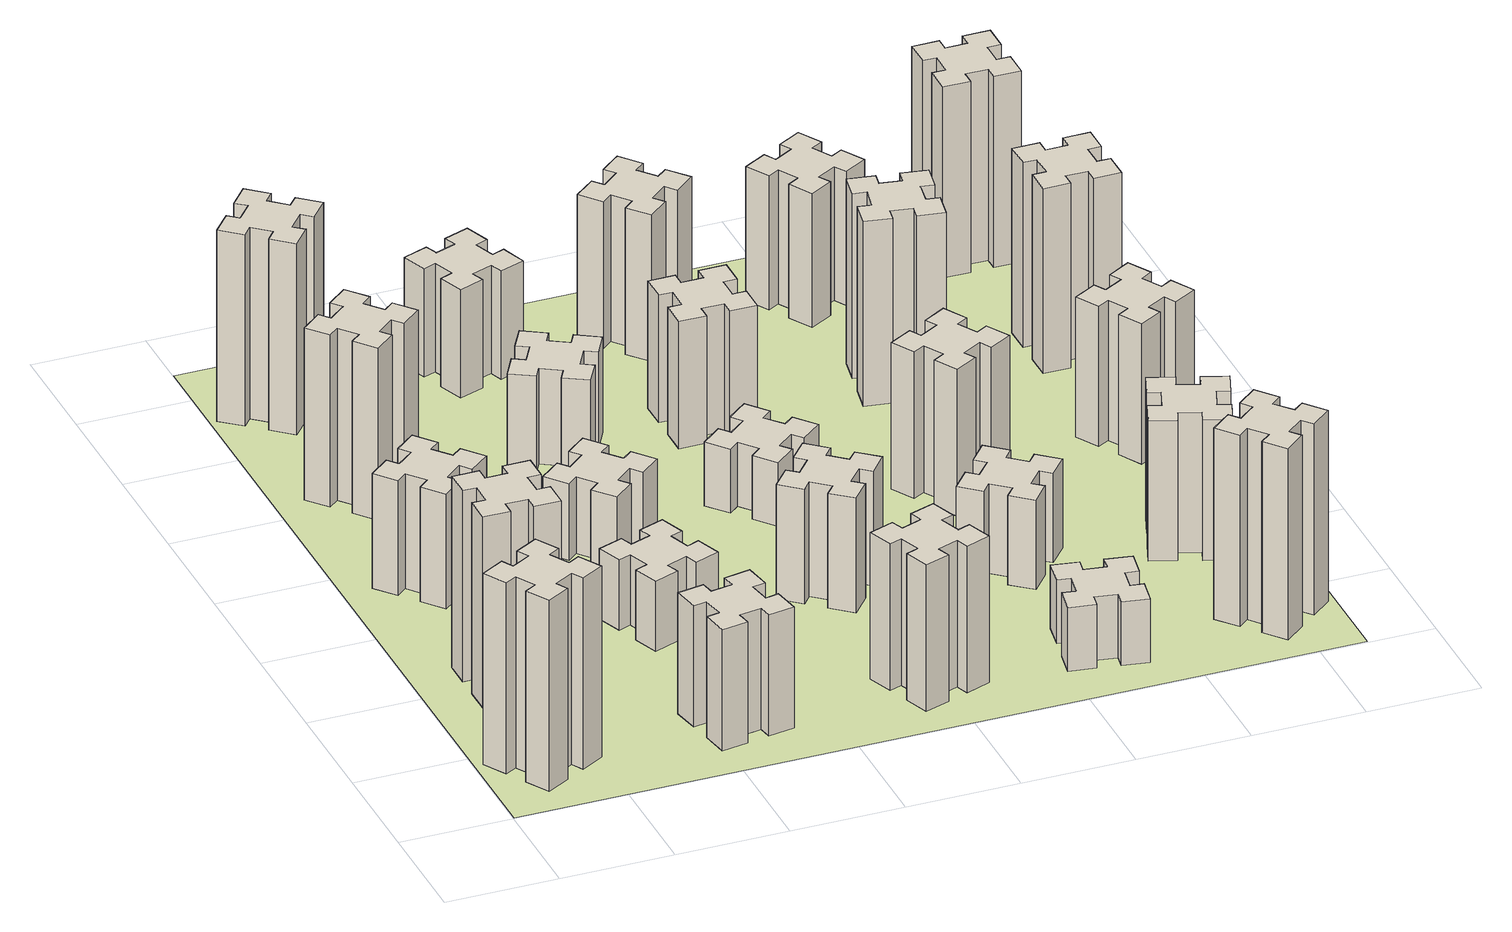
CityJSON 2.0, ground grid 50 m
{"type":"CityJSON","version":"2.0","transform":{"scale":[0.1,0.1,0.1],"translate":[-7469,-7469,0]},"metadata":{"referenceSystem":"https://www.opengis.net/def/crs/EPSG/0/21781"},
"CityObjects":{
"building1":{"type":"Building","attributes":{"class":"1000","function":"1000","usage":"1000","yearOfConstruction":2016,"roofType":"1000","measuredHeight":90,"storeysAboveGround":30,"storeysBelowGround":0},"geometry":[{"type":"Solid","lod":"1","boundaries":[[[[0,1,2,3,4,5,6,7,8,9,10,11,12,13,14,15,16,17,18,19]],[[17,16,20,21]],[[16,15,22,20]],[[15,14,23,22]],[[14,13,24,23]],[[13,12,25,24]],[[12,11,26,25]],[[11,10,27,26]],[[10,9,28,27]],[[9,8,29,28]],[[8,7,30,29]],[[7,6,31,30]],[[6,5,32,31]],[[5,4,33,32]],[[4,3,34,33]],[[3,2,35,34]],[[2,1,36,35]],[[1,0,37,36]],[[0,19,38,37]],[[19,18,39,38]],[[18,17,21,39]],[[24,25,26,27,28,29,30,31,32,33,34,35,36,37,38,39,21,20,22,23]]]]}]},
"building2":{"type":"Building","attributes":{"class":"1000","function":"1000","usage":"1000","yearOfConstruction":2016,"roofType":"1000","measuredHeight":90,"storeysAboveGround":30,"storeysBelowGround":0},"geometry":[{"type":"Solid","lod":"1","boundaries":[[[[40,41,42,43,44,45,46,47,48,49,50,51,52,53,54,55,56,57,58,59]],[[57,56,60,61]],[[56,55,62,60]],[[55,54,63,62]],[[54,53,64,63]],[[53,52,65,64]],[[52,51,66,65]],[[51,50,67,66]],[[50,49,68,67]],[[49,48,69,68]],[[48,47,70,69]],[[47,46,71,70]],[[46,45,72,71]],[[45,44,73,72]],[[44,43,74,73]],[[43,42,75,74]],[[42,41,76,75]],[[41,40,77,76]],[[40,59,78,77]],[[59,58,79,78]],[[58,57,61,79]],[[64,65,66,67,68,69,70,71,72,73,74,75,76,77,78,79,61,60,62,63]]]]}]},
"building3":{"type":"Building","attributes":{"class":"1000","function":"1000","usage":"1000","yearOfConstruction":2016,"roofType":"1000","measuredHeight":54,"storeysAboveGround":30,"storeysBelowGround":0},"geometry":[{"type":"Solid","lod":"1","boundaries":[[[[80,81,82,83,84,85,86,87,88,89,90,91,92,93,94,95,96,97,98,99]],[[97,96,100,101]],[[96,95,102,100]],[[95,94,103,102]],[[94,93,104,103]],[[93,92,105,104]],[[92,91,106,105]],[[91,90,107,106]],[[90,89,108,107]],[[89,88,109,108]],[[88,87,110,109]],[[87,86,111,110]],[[86,85,112,111]],[[85,84,113,112]],[[84,83,114,113]],[[83,82,115,114]],[[82,81,116,115]],[[81,80,117,116]],[[80,99,118,117]],[[99,98,119,118]],[[98,97,101,119]],[[104,105,106,107,108,109,110,111,112,113,114,115,116,117,118,119,101,100,102,103]]]]}]},
"building4":{"type":"Building","attributes":{"class":"1000","function":"1000","usage":"1000","yearOfConstruction":2016,"roofType":"1000","measuredHeight":81,"storeysAboveGround":30,"storeysBelowGround":0},"geometry":[{"type":"Solid","lod":"1","boundaries":[[[[120,121,122,123,124,125,126,127,128,129,130,131,132,133,134,135,136,137,138,139]],[[137,136,140,141]],[[136,135,142,140]],[[135,134,143,142]],[[134,133,144,143]],[[133,132,145,144]],[[132,131,146,145]],[[131,130,147,146]],[[130,129,148,147]],[[129,128,149,148]],[[128,127,150,149]],[[127,126,151,150]],[[126,125,152,151]],[[125,124,153,152]],[[124,123,154,153]],[[123,122,155,154]],[[122,121,156,155]],[[121,120,157,156]],[[120,139,158,157]],[[139,138,159,158]],[[138,137,141,159]],[[144,145,146,147,148,149,150,151,152,153,154,155,156,157,158,159,141,140,142,143]]]]}]},
"building5":{"type":"Building","attributes":{"class":"1000","function":"1000","usage":"1000","yearOfConstruction":2016,"roofType":"1000","measuredHeight":57,"storeysAboveGround":30,"storeysBelowGround":0},"geometry":[{"type":"Solid","lod":"1","boundaries":[[[[160,161,162,163,164,165,166,167,168,169,170,171,172,173,174,175,176,177,178,179]],[[177,176,180,181]],[[176,175,182,180]],[[175,174,183,182]],[[174,173,184,183]],[[173,172,185,184]],[[172,171,186,185]],[[171,170,187,186]],[[170,169,188,187]],[[169,168,189,188]],[[168,167,190,189]],[[167,166,191,190]],[[166,165,192,191]],[[165,164,193,192]],[[164,163,194,193]],[[163,162,195,194]],[[162,161,196,195]],[[161,160,197,196]],[[160,179,198,197]],[[179,178,199,198]],[[178,177,181,199]],[[184,185,186,187,188,189,190,191,192,193,194,195,196,197,198,199,181,180,182,183]]]]}]},
"building6":{"type":"Building","attributes":{"class":"1000","function":"1000","usage":"1000","yearOfConstruction":2016,"roofType":"1000","measuredHeight":90,"storeysAboveGround":30,"storeysBelowGround":0},"geometry":[{"type":"Solid","lod":"1","boundaries":[[[[200,201,202,203,204,205,206,207,208,209,210,211,212,213,214,215,216,217,218,219]],[[217,216,220,221]],[[216,215,222,220]],[[215,214,223,222]],[[214,213,224,223]],[[213,212,225,224]],[[212,211,226,225]],[[211,210,227,226]],[[210,209,228,227]],[[209,208,229,228]],[[208,207,230,229]],[[207,206,231,230]],[[206,205,232,231]],[[205,204,233,232]],[[204,203,234,233]],[[203,202,235,234]],[[202,201,236,235]],[[201,200,237,236]],[[200,219,238,237]],[[219,218,239,238]],[[218,217,221,239]],[[224,225,226,227,228,229,230,231,232,233,234,235,236,237,238,239,221,220,222,223]]]]}]},
"building7":{"type":"Building","attributes":{"class":"1000","function":"1000","usage":"1000","yearOfConstruction":2016,"roofType":"1000","measuredHeight":33,"storeysAboveGround":30,"storeysBelowGround":0},"geometry":[{"type":"Solid","lod":"1","boundaries":[[[[240,241,242,243,244,245,246,247,248,249,250,251,252,253,254,255,256,257,258,259]],[[257,256,260,261]],[[256,255,262,260]],[[255,254,263,262]],[[254,253,264,263]],[[253,252,265,264]],[[252,251,266,265]],[[251,250,267,266]],[[250,249,268,267]],[[249,248,269,268]],[[248,247,270,269]],[[247,246,271,270]],[[246,245,272,271]],[[245,244,273,272]],[[244,243,274,273]],[[243,242,275,274]],[[242,241,276,275]],[[241,240,277,276]],[[240,259,278,277]],[[259,258,279,278]],[[258,257,261,279]],[[264,265,266,267,268,269,270,271,272,273,274,275,276,277,278,279,261,260,262,263]]]]}]},
"building8":{"type":"Building","attributes":{"class":"1000","function":"1000","usage":"1000","yearOfConstruction":2016,"roofType":"1000","measuredHeight":36,"storeysAboveGround":30,"storeysBelowGround":0},"geometry":[{"type":"Solid","lod":"1","boundaries":[[[[280,281,282,283,284,285,286,287,288,289,290,291,292,293,294,295,296,297,298,299]],[[297,296,300,301]],[[296,295,302,300]],[[295,294,303,302]],[[294,293,304,303]],[[293,292,305,304]],[[292,291,306,305]],[[291,290,307,306]],[[290,289,308,307]],[[289,288,309,308]],[[288,287,310,309]],[[287,286,311,310]],[[286,285,312,311]],[[285,284,313,312]],[[284,283,314,313]],[[283,282,315,314]],[[282,281,316,315]],[[281,280,317,316]],[[280,299,318,317]],[[299,298,319,318]],[[298,297,301,319]],[[304,305,306,307,308,309,310,311,312,313,314,315,316,317,318,319,301,300,302,303]]]]}]},
"building9":{"type":"Building","attributes":{"class":"1000","function":"1000","usage":"1000","yearOfConstruction":2016,"roofType":"1000","measuredHeight":45,"storeysAboveGround":30,"storeysBelowGround":0},"geometry":[{"type":"Solid","lod":"1","boundaries":[[[[320,321,322,323,324,325,326,327,328,329,330,331,332,333,334,335,336,337,338,339]],[[337,336,340,341]],[[336,335,342,340]],[[335,334,343,342]],[[334,333,344,343]],[[333,332,345,344]],[[332,331,346,345]],[[331,330,347,346]],[[330,329,348,347]],[[329,328,349,348]],[[328,327,350,349]],[[327,326,351,350]],[[326,325,352,351]],[[325,324,353,352]],[[324,323,354,353]],[[323,322,355,354]],[[322,321,356,355]],[[321,320,357,356]],[[320,339,358,357]],[[339,338,359,358]],[[338,337,341,359]],[[344,345,346,347,348,349,350,351,352,353,354,355,356,357,358,359,341,340,342,343]]]]}]},
"building10":{"type":"Building","attributes":{"class":"1000","function":"1000","usage":"1000","yearOfConstruction":2016,"roofType":"1000","measuredHeight":69,"storeysAboveGround":30,"storeysBelowGround":0},"geometry":[{"type":"Solid","lod":"1","boundaries":[[[[360,361,362,363,364,365,366,367,368,369,370,371,372,373,374,375,376,377,378,379]],[[377,376,380,381]],[[376,375,382,380]],[[375,374,383,382]],[[374,373,384,383]],[[373,372,385,384]],[[372,371,386,385]],[[371,370,387,386]],[[370,369,388,387]],[[369,368,389,388]],[[368,367,390,389]],[[367,366,391,390]],[[366,365,392,391]],[[365,364,393,392]],[[364,363,394,393]],[[363,362,395,394]],[[362,361,396,395]],[[361,360,397,396]],[[360,379,398,397]],[[379,378,399,398]],[[378,377,381,399]],[[384,385,386,387,388,389,390,391,392,393,394,395,396,397,398,399,381,380,382,383]]]]}]},
"building11":{"type":"Building","attributes":{"class":"1000","function":"1000","usage":"1000","yearOfConstruction":2016,"roofType":"1000","measuredHeight":51,"storeysAboveGround":30,"storeysBelowGround":0},"geometry":[{"type":"Solid","lod":"1","boundaries":[[[[400,401,402,403,404,405,406,407,408,409,410,411,412,413,414,415,416,417,418,419]],[[417,416,420,421]],[[416,415,422,420]],[[415,414,423,422]],[[414,413,424,423]],[[413,412,425,424]],[[412,411,426,425]],[[411,410,427,426]],[[410,409,428,427]],[[409,408,429,428]],[[408,407,430,429]],[[407,406,431,430]],[[406,405,432,431]],[[405,404,433,432]],[[404,403,434,433]],[[403,402,435,434]],[[402,401,436,435]],[[401,400,437,436]],[[400,419,438,437]],[[419,418,439,438]],[[418,417,421,439]],[[424,425,426,427,428,429,430,431,432,433,434,435,436,437,438,439,421,420,422,423]]]]}]},
"building12":{"type":"Building","attributes":{"class":"1000","function":"1000","usage":"1000","yearOfConstruction":2016,"roofType":"1000","measuredHeight":54,"storeysAboveGround":30,"storeysBelowGround":0},"geometry":[{"type":"Solid","lod":"1","boundaries":[[[[440,441,442,443,444,445,446,447,448,449,450,451,452,453,454,455,456,457,458,459]],[[457,456,460,461]],[[456,455,462,460]],[[455,454,463,462]],[[454,453,464,463]],[[453,452,465,464]],[[452,451,466,465]],[[451,450,467,466]],[[450,449,468,467]],[[449,448,469,468]],[[448,447,470,469]],[[447,446,471,470]],[[446,445,472,471]],[[445,444,473,472]],[[444,443,474,473]],[[443,442,475,474]],[[442,441,476,475]],[[441,440,477,476]],[[440,459,478,477]],[[459,458,479,478]],[[458,457,461,479]],[[464,465,466,467,468,469,470,471,472,473,474,475,476,477,478,479,461,460,462,463]]]]}]},
"building13":{"type":"Building","attributes":{"class":"1000","function":"1000","usage":"1000","yearOfConstruction":2016,"roofType":"1000","measuredHeight":30,"storeysAboveGround":30,"storeysBelowGround":0},"geometry":[{"type":"Solid","lod":"1","boundaries":[[[[480,481,482,483,484,485,486,487,488,489,490,491,492,493,494,495,496,497,498,499]],[[497,496,500,501]],[[496,495,502,500]],[[495,494,503,502]],[[494,493,504,503]],[[493,492,505,504]],[[492,491,506,505]],[[491,490,507,506]],[[490,489,508,507]],[[489,488,509,508]],[[488,487,510,509]],[[487,486,511,510]],[[486,485,512,511]],[[485,484,513,512]],[[484,483,514,513]],[[483,482,515,514]],[[482,481,516,515]],[[481,480,517,516]],[[480,499,518,517]],[[499,498,519,518]],[[498,497,501,519]],[[504,505,506,507,508,509,510,511,512,513,514,515,516,517,518,519,501,500,502,503]]]]}]},
"building14":{"type":"Building","attributes":{"class":"1000","function":"1000","usage":"1000","yearOfConstruction":2016,"roofType":"1000","measuredHeight":60,"storeysAboveGround":30,"storeysBelowGround":0},"geometry":[{"type":"Solid","lod":"1","boundaries":[[[[520,521,522,523,524,525,526,527,528,529,530,531,532,533,534,535,536,537,538,539]],[[537,536,540,541]],[[536,535,542,540]],[[535,534,543,542]],[[534,533,544,543]],[[533,532,545,544]],[[532,531,546,545]],[[531,530,547,546]],[[530,529,548,547]],[[529,528,549,548]],[[528,527,550,549]],[[527,526,551,550]],[[526,525,552,551]],[[525,524,553,552]],[[524,523,554,553]],[[523,522,555,554]],[[522,521,556,555]],[[521,520,557,556]],[[520,539,558,557]],[[539,538,559,558]],[[538,537,541,559]],[[544,545,546,547,548,549,550,551,552,553,554,555,556,557,558,559,541,540,542,543]]]]}]},
"building15":{"type":"Building","attributes":{"class":"1000","function":"1000","usage":"1000","yearOfConstruction":2016,"roofType":"1000","measuredHeight":30,"storeysAboveGround":30,"storeysBelowGround":0},"geometry":[{"type":"Solid","lod":"1","boundaries":[[[[560,561,562,563,564,565,566,567,568,569,570,571,572,573,574,575,576,577,578,579]],[[577,576,580,581]],[[576,575,582,580]],[[575,574,583,582]],[[574,573,584,583]],[[573,572,585,584]],[[572,571,586,585]],[[571,570,587,586]],[[570,569,588,587]],[[569,568,589,588]],[[568,567,590,589]],[[567,566,591,590]],[[566,565,592,591]],[[565,564,593,592]],[[564,563,594,593]],[[563,562,595,594]],[[562,561,596,595]],[[561,560,597,596]],[[560,579,598,597]],[[579,578,599,598]],[[578,577,581,599]],[[584,585,586,587,588,589,590,591,592,593,594,595,596,597,598,599,581,580,582,583]]]]}]},
"building16":{"type":"Building","attributes":{"class":"1000","function":"1000","usage":"1000","yearOfConstruction":2016,"roofType":"1000","measuredHeight":69,"storeysAboveGround":30,"storeysBelowGround":0},"geometry":[{"type":"Solid","lod":"1","boundaries":[[[[600,601,602,603,604,605,606,607,608,609,610,611,612,613,614,615,616,617,618,619]],[[617,616,620,621]],[[616,615,622,620]],[[615,614,623,622]],[[614,613,624,623]],[[613,612,625,624]],[[612,611,626,625]],[[611,610,627,626]],[[610,609,628,627]],[[609,608,629,628]],[[608,607,630,629]],[[607,606,631,630]],[[606,605,632,631]],[[605,604,633,632]],[[604,603,634,633]],[[603,602,635,634]],[[602,601,636,635]],[[601,600,637,636]],[[600,619,638,637]],[[619,618,639,638]],[[618,617,621,639]],[[624,625,626,627,628,629,630,631,632,633,634,635,636,637,638,639,621,620,622,623]]]]}]},
"building17":{"type":"Building","attributes":{"class":"1000","function":"1000","usage":"1000","yearOfConstruction":2016,"roofType":"1000","measuredHeight":42,"storeysAboveGround":30,"storeysBelowGround":0},"geometry":[{"type":"Solid","lod":"1","boundaries":[[[[640,641,642,643,644,645,646,647,648,649,650,651,652,653,654,655,656,657,658,659]],[[657,656,660,661]],[[656,655,662,660]],[[655,654,663,662]],[[654,653,664,663]],[[653,652,665,664]],[[652,651,666,665]],[[651,650,667,666]],[[650,649,668,667]],[[649,648,669,668]],[[648,647,670,669]],[[647,646,671,670]],[[646,645,672,671]],[[645,644,673,672]],[[644,643,674,673]],[[643,642,675,674]],[[642,641,676,675]],[[641,640,677,676]],[[640,659,678,677]],[[659,658,679,678]],[[658,657,661,679]],[[664,665,666,667,668,669,670,671,672,673,674,675,676,677,678,679,661,660,662,663]]]]}]},
"building18":{"type":"Building","attributes":{"class":"1000","function":"1000","usage":"1000","yearOfConstruction":2016,"roofType":"1000","measuredHeight":69,"storeysAboveGround":30,"storeysBelowGround":0},"geometry":[{"type":"Solid","lod":"1","boundaries":[[[[680,681,682,683,684,685,686,687,688,689,690,691,692,693,694,695,696,697,698,699]],[[697,696,700,701]],[[696,695,702,700]],[[695,694,703,702]],[[694,693,704,703]],[[693,692,705,704]],[[692,691,706,705]],[[691,690,707,706]],[[690,689,708,707]],[[689,688,709,708]],[[688,687,710,709]],[[687,686,711,710]],[[686,685,712,711]],[[685,684,713,712]],[[684,683,714,713]],[[683,682,715,714]],[[682,681,716,715]],[[681,680,717,716]],[[680,699,718,717]],[[699,698,719,718]],[[698,697,701,719]],[[704,705,706,707,708,709,710,711,712,713,714,715,716,717,718,719,701,700,702,703]]]]}]},
"building19":{"type":"Building","attributes":{"class":"1000","function":"1000","usage":"1000","yearOfConstruction":2016,"roofType":"1000","measuredHeight":87,"storeysAboveGround":30,"storeysBelowGround":0},"geometry":[{"type":"Solid","lod":"1","boundaries":[[[[720,721,722,723,724,725,726,727,728,729,730,731,732,733,734,735,736,737,738,739]],[[737,736,740,741]],[[736,735,742,740]],[[735,734,743,742]],[[734,733,744,743]],[[733,732,745,744]],[[732,731,746,745]],[[731,730,747,746]],[[730,729,748,747]],[[729,728,749,748]],[[728,727,750,749]],[[727,726,751,750]],[[726,725,752,751]],[[725,724,753,752]],[[724,723,754,753]],[[723,722,755,754]],[[722,721,756,755]],[[721,720,757,756]],[[720,739,758,757]],[[739,738,759,758]],[[738,737,741,759]],[[744,745,746,747,748,749,750,751,752,753,754,755,756,757,758,759,741,740,742,743]]]]}]},
"building20":{"type":"Building","attributes":{"class":"1000","function":"1000","usage":"1000","yearOfConstruction":2016,"roofType":"1000","measuredHeight":90,"storeysAboveGround":30,"storeysBelowGround":0},"geometry":[{"type":"Solid","lod":"1","boundaries":[[[[760,761,762,763,764,765,766,767,768,769,770,771,772,773,774,775,776,777,778,779]],[[777,776,780,781]],[[776,775,782,780]],[[775,774,783,782]],[[774,773,784,783]],[[773,772,785,784]],[[772,771,786,785]],[[771,770,787,786]],[[770,769,788,787]],[[769,768,789,788]],[[768,767,790,789]],[[767,766,791,790]],[[766,765,792,791]],[[765,764,793,792]],[[764,763,794,793]],[[763,762,795,794]],[[762,761,796,795]],[[761,760,797,796]],[[760,779,798,797]],[[779,778,799,798]],[[778,777,781,799]],[[784,785,786,787,788,789,790,791,792,793,794,795,796,797,798,799,781,780,782,783]]]]}]},
"building21":{"type":"Building","attributes":{"class":"1000","function":"1000","usage":"1000","yearOfConstruction":2016,"roofType":"1000","measuredHeight":63,"storeysAboveGround":30,"storeysBelowGround":0},"geometry":[{"type":"Solid","lod":"1","boundaries":[[[[800,801,802,803,804,805,806,807,808,809,810,811,812,813,814,815,816,817,818,819]],[[817,816,820,821]],[[816,815,822,820]],[[815,814,823,822]],[[814,813,824,823]],[[813,812,825,824]],[[812,811,826,825]],[[811,810,827,826]],[[810,809,828,827]],[[809,808,829,828]],[[808,807,830,829]],[[807,806,831,830]],[[806,805,832,831]],[[805,804,833,832]],[[804,803,834,833]],[[803,802,835,834]],[[802,801,836,835]],[[801,800,837,836]],[[800,819,838,837]],[[819,818,839,838]],[[818,817,821,839]],[[824,825,826,827,828,829,830,831,832,833,834,835,836,837,838,839,821,820,822,823]]]]}]},
"building22":{"type":"Building","attributes":{"class":"1000","function":"1000","usage":"1000","yearOfConstruction":2016,"roofType":"1000","measuredHeight":66,"storeysAboveGround":30,"storeysBelowGround":0},"geometry":[{"type":"Solid","lod":"1","boundaries":[[[[840,841,842,843,844,845,846,847,848,849,850,851,852,853,854,855,856,857,858,859]],[[857,856,860,861]],[[856,855,862,860]],[[855,854,863,862]],[[854,853,864,863]],[[853,852,865,864]],[[852,851,866,865]],[[851,850,867,866]],[[850,849,868,867]],[[849,848,869,868]],[[848,847,870,869]],[[847,846,871,870]],[[846,845,872,871]],[[845,844,873,872]],[[844,843,874,873]],[[843,842,875,874]],[[842,841,876,875]],[[841,840,877,876]],[[840,859,878,877]],[[859,858,879,878]],[[858,857,861,879]],[[864,865,866,867,868,869,870,871,872,873,874,875,876,877,878,879,861,860,862,863]]]]}]},
"building23":{"type":"Building","attributes":{"class":"1000","function":"1000","usage":"1000","yearOfConstruction":2016,"roofType":"1000","measuredHeight":66,"storeysAboveGround":30,"storeysBelowGround":0},"geometry":[{"type":"Solid","lod":"1","boundaries":[[[[880,881,882,883,884,885,886,887,888,889,890,891,892,893,894,895,896,897,898,899]],[[897,896,900,901]],[[896,895,902,900]],[[895,894,903,902]],[[894,893,904,903]],[[893,892,905,904]],[[892,891,906,905]],[[891,890,907,906]],[[890,889,908,907]],[[889,888,909,908]],[[888,887,910,909]],[[887,886,911,910]],[[886,885,912,911]],[[885,884,913,912]],[[884,883,914,913]],[[883,882,915,914]],[[882,881,916,915]],[[881,880,917,916]],[[880,899,918,917]],[[899,898,919,918]],[[898,897,901,919]],[[904,905,906,907,908,909,910,911,912,913,914,915,916,917,918,919,901,900,902,903]]]]}]},
"building24":{"type":"Building","attributes":{"class":"1000","function":"1000","usage":"1000","yearOfConstruction":2016,"roofType":"1000","measuredHeight":87,"storeysAboveGround":30,"storeysBelowGround":0},"geometry":[{"type":"Solid","lod":"1","boundaries":[[[[920,921,922,923,924,925,926,927,928,929,930,931,932,933,934,935,936,937,938,939]],[[937,936,940,941]],[[936,935,942,940]],[[935,934,943,942]],[[934,933,944,943]],[[933,932,945,944]],[[932,931,946,945]],[[931,930,947,946]],[[930,929,948,947]],[[929,928,949,948]],[[928,927,950,949]],[[927,926,951,950]],[[926,925,952,951]],[[925,924,953,952]],[[924,923,954,953]],[[923,922,955,954]],[[922,921,956,955]],[[921,920,957,956]],[[920,939,958,957]],[[939,938,959,958]],[[938,937,941,959]],[[944,945,946,947,948,949,950,951,952,953,954,955,956,957,958,959,941,940,942,943]]]]}]},
"building25":{"type":"Building","attributes":{"class":"1000","function":"1000","usage":"1000","yearOfConstruction":2016,"roofType":"1000","measuredHeight":90,"storeysAboveGround":30,"storeysBelowGround":0},"geometry":[{"type":"Solid","lod":"1","boundaries":[[[[960,961,962,963,964,965,966,967,968,969,970,971,972,973,974,975,976,977,978,979]],[[977,976,980,981]],[[976,975,982,980]],[[975,974,983,982]],[[974,973,984,983]],[[973,972,985,984]],[[972,971,986,985]],[[971,970,987,986]],[[970,969,988,987]],[[969,968,989,988]],[[968,967,990,989]],[[967,966,991,990]],[[966,965,992,991]],[[965,964,993,992]],[[964,963,994,993]],[[963,962,995,994]],[[962,961,996,995]],[[961,960,997,996]],[[960,979,998,997]],[[979,978,999,998]],[[978,977,981,999]],[[984,985,986,987,988,989,990,991,992,993,994,995,996,997,998,999,981,980,982,983]]]]}]},
"landuse1":{"type":"LandUse","attributes":{"name":"plot1","function":"1010"},"geometry":[{"type":"MultiSurface","lod":"1","boundaries":[[[1000,1001,1002,1003]]]}]}
},
"vertices":[
[155,364,0],[205,277,0],[153,247,0],[213,143,0],[317,203,0],[287,255,0],[374,305,0],[404,253,0],[508,313,0],[448,417,0],[396,387,0],[346,474,0],[398,504,0],[338,608,0],[234,548,0],[264,496,0],[177,446,0],[147,498,0],[43,438,0],[103,334,0],[177,446,900],[147,498,900],[264,496,900],[234,548,900],[338,608,900],[398,504,900],[346,474,900],[396,387,900],[448,417,900],[508,313,900],[404,253,900],[374,305,900],[287,255,900],[317,203,900],[213,143,900],[153,247,900],[205,277,900],[155,364,900],[103,334,900],[43,438,900],
[265,1065,0],[265,965,0],[205,965,0],[205,845,0],[325,845,0],[325,905,0],[425,905,0],[425,845,0],[545,845,0],[545,965,0],[485,965,0],[485,1065,0],[545,1065,0],[545,1185,0],[425,1185,0],[425,1125,0],[325,1125,0],[325,1185,0],[205,1185,0],[205,1065,0],[325,1125,900],[325,1185,900],[425,1125,900],[425,1185,900],[545,1185,900],[545,1065,900],[485,1065,900],[485,965,900],[545,965,900],[545,845,900],[425,845,900],[425,905,900],[325,905,900],[325,845,900],[205,845,900],[205,965,900],[265,965,900],[265,1065,900],[205,1065,900],[205,1185,900],
[492,1888,0],[427,1964,0],[473,2003,0],[396,2095,0],[304,2018,0],[343,1972,0],[266,1907,0],[228,1953,0],[136,1876,0],[213,1784,0],[259,1823,0],[323,1746,0],[277,1708,0],[354,1616,0],[446,1693,0],[408,1739,0],[484,1803,0],[523,1757,0],[615,1834,0],[538,1926,0],[484,1803,540],[523,1757,540],[408,1739,540],[446,1693,540],[354,1616,540],[277,1708,540],[323,1746,540],[259,1823,540],[213,1784,540],[136,1876,540],[228,1953,540],[266,1907,540],[343,1972,540],[304,2018,540],[396,2095,540],[473,2003,540],[427,1964,540],[492,1888,540],[538,1926,540],[615,1834,540],
[343,2712,0],[266,2647,0],[228,2693,0],[136,2616,0],[213,2524,0],[259,2563,0],[323,2486,0],[277,2448,0],[354,2356,0],[446,2433,0],[408,2479,0],[484,2543,0],[523,2497,0],[615,2574,0],[538,2666,0],[492,2628,0],[427,2704,0],[473,2743,0],[396,2835,0],[304,2758,0],[427,2704,810],[473,2743,810],[492,2628,810],[538,2666,810],[615,2574,810],[523,2497,810],[484,2543,810],[408,2479,810],[446,2433,810],[354,2356,810],[277,2448,810],[323,2486,810],[259,2563,810],[213,2524,810],[136,2616,810],[228,2693,810],[266,2647,810],[343,2712,810],[304,2758,810],[396,2835,810],
[1085,258,0],[1184,276,0],[1194,217,0],[1312,237,0],[1291,356,0],[1232,345,0],[1215,444,0],[1274,454,0],[1253,572,0],[1135,551,0],[1145,492,0],[1047,475,0],[1037,534,0],[918,513,0],[939,395,0],[998,405,0],[1016,307,0],[957,297,0],[977,178,0],[1096,199,0],[1016,307,570],[957,297,570],[998,405,570],[939,395,570],[918,513,570],[1037,534,570],[1047,475,570],[1145,492,570],[1135,551,570],[1253,572,570],[1274,454,570],[1215,444,570],[1232,345,570],[1291,356,570],[1312,237,570],[1194,217,570],[1184,276,570],[1085,258,570],[1096,199,570],[977,178,570],
[384,3387,0],[308,3452,0],[346,3498,0],[254,3575,0],[177,3483,0],[223,3444,0],[159,3368,0],[113,3406,0],[36,3314,0],[128,3237,0],[166,3283,0],[243,3219,0],[204,3173,0],[296,3096,0],[373,3188,0],[327,3226,0],[392,3303,0],[438,3264,0],[515,3356,0],[423,3433,0],[392,3303,900],[438,3264,900],[327,3226,900],[373,3188,900],[296,3096,900],[204,3173,900],[243,3219,900],[166,3283,900],[128,3237,900],[36,3314,900],[113,3406,900],[159,3368,900],[223,3444,900],[177,3483,900],[254,3575,900],[346,3498,900],[308,3452,900],[384,3387,900],[423,3433,900],[515,3356,900],
[1125,1336,0],[1031,1302,0],[1010,1358,0],[897,1317,0],[939,1204,0],[995,1225,0],[1029,1131,0],[973,1110,0],[1014,997,0],[1127,1039,0],[1106,1095,0],[1200,1129,0],[1220,1073,0],[1333,1114,0],[1292,1227,0],[1236,1206,0],[1202,1300,0],[1258,1320,0],[1217,1433,0],[1104,1392,0],[1202,1300,330],[1258,1320,330],[1236,1206,330],[1292,1227,330],[1333,1114,330],[1220,1073,330],[1200,1129,330],[1106,1095,330],[1127,1039,330],[1014,997,330],[973,1110,330],[1029,1131,330],[995,1225,330],[939,1204,330],[897,1317,330],[1010,1358,330],[1031,1302,330],[1125,1336,330],[1104,1392,330],[1217,1433,330],
[1083,1972,0],[1006,1907,0],[968,1953,0],[876,1876,0],[953,1784,0],[999,1823,0],[1063,1746,0],[1017,1708,0],[1094,1616,0],[1186,1693,0],[1148,1739,0],[1224,1803,0],[1263,1757,0],[1355,1834,0],[1278,1926,0],[1232,1888,0],[1167,1964,0],[1213,2003,0],[1136,2095,0],[1044,2018,0],[1167,1964,360],[1213,2003,360],[1232,1888,360],[1278,1926,360],[1355,1834,360],[1263,1757,360],[1224,1803,360],[1148,1739,360],[1186,1693,360],[1094,1616,360],[1017,1708,360],[1063,1746,360],[999,1823,360],[953,1784,360],[876,1876,360],[968,1953,360],[1006,1907,360],[1083,1972,360],[1044,2018,360],[1136,2095,360],
[1117,2525,0],[1204,2475,0],[1174,2423,0],[1278,2363,0],[1338,2467,0],[1286,2497,0],[1336,2584,0],[1388,2554,0],[1448,2658,0],[1344,2718,0],[1314,2666,0],[1227,2716,0],[1257,2768,0],[1153,2828,0],[1093,2724,0],[1145,2694,0],[1095,2607,0],[1043,2637,0],[983,2533,0],[1087,2473,0],[1095,2607,450],[1043,2637,450],[1145,2694,450],[1093,2724,450],[1153,2828,450],[1257,2768,450],[1227,2716,450],[1314,2666,450],[1344,2718,450],[1448,2658,450],[1388,2554,450],[1336,2584,450],[1286,2497,450],[1338,2467,450],[1278,2363,450],[1174,2423,450],[1204,2475,450],[1117,2525,450],[1087,2473,450],[983,2533,450],
[1965,496,0],[1871,462,0],[1850,518,0],[1737,477,0],[1779,364,0],[1835,385,0],[1869,291,0],[1813,270,0],[1854,157,0],[1967,199,0],[1946,255,0],[2040,289,0],[2060,233,0],[2173,274,0],[2132,387,0],[2076,366,0],[2042,460,0],[2098,480,0],[2057,593,0],[1944,552,0],[2042,460,690],[2098,480,690],[2076,366,690],[2132,387,690],[2173,274,690],[2060,233,690],[2040,289,690],[1946,255,690],[1967,199,690],[1854,157,690],[1813,270,690],[1869,291,690],[1835,385,690],[1779,364,690],[1737,477,690],[1850,518,690],[1871,462,690],[1965,496,690],[1944,552,690],[2057,593,690],
[1125,3456,0],[1031,3422,0],[1010,3478,0],[897,3437,0],[939,3324,0],[995,3345,0],[1029,3251,0],[973,3230,0],[1014,3117,0],[1127,3159,0],[1106,3215,0],[1200,3249,0],[1220,3193,0],[1333,3234,0],[1292,3347,0],[1236,3326,0],[1202,3420,0],[1258,3440,0],[1217,3553,0],[1104,3512,0],[1202,3420,510],[1258,3440,510],[1236,3326,510],[1292,3347,510],[1333,3234,510],[1220,3193,510],[1200,3249,510],[1106,3215,510],[1127,3159,510],[1014,3117,510],[973,3230,510],[1029,3251,510],[995,3345,510],[939,3324,510],[897,3437,510],[1010,3478,510],[1031,3422,510],[1125,3456,510],[1104,3512,510],[1217,3553,510],
[1746,1163,0],[1823,1099,0],[1784,1053,0],[1876,976,0],[1953,1068,0],[1907,1106,0],[1972,1183,0],[2018,1144,0],[2095,1236,0],[2003,1313,0],[1964,1267,0],[1888,1332,0],[1926,1378,0],[1834,1455,0],[1757,1363,0],[1803,1324,0],[1739,1248,0],[1693,1286,0],[1616,1194,0],[1708,1117,0],[1739,1248,540],[1693,1286,540],[1803,1324,540],[1757,1363,540],[1834,1455,540],[1926,1378,540],[1888,1332,540],[1964,1267,540],[2003,1313,540],[2095,1236,540],[2018,1144,540],[1972,1183,540],[1907,1106,540],[1953,1068,540],[1876,976,540],[1784,1053,540],[1823,1099,540],[1746,1163,540],[1708,1117,540],[1616,1194,540],
[1972,1988,0],[1907,2064,0],[1953,2103,0],[1876,2195,0],[1784,2118,0],[1823,2072,0],[1746,2007,0],[1708,2053,0],[1616,1976,0],[1693,1884,0],[1739,1923,0],[1803,1846,0],[1757,1808,0],[1834,1716,0],[1926,1793,0],[1888,1839,0],[1964,1903,0],[2003,1857,0],[2095,1934,0],[2018,2026,0],[1964,1903,300],[2003,1857,300],[1888,1839,300],[1926,1793,300],[1834,1716,300],[1757,1808,300],[1803,1846,300],[1739,1923,300],[1693,1884,300],[1616,1976,300],[1708,2053,300],[1746,2007,300],[1823,2072,300],[1784,2118,300],[1876,2195,300],[1953,2103,300],[1907,2064,300],[1972,1988,300],[2018,2026,300],[2095,1934,300],
[1905,2705,0],[1805,2705,0],[1805,2765,0],[1685,2765,0],[1685,2645,0],[1745,2645,0],[1745,2545,0],[1685,2545,0],[1685,2425,0],[1805,2425,0],[1805,2485,0],[1905,2485,0],[1905,2425,0],[2025,2425,0],[2025,2545,0],[1965,2545,0],[1965,2645,0],[2025,2645,0],[2025,2765,0],[1905,2765,0],[1965,2645,600],[2025,2645,600],[1965,2545,600],[2025,2545,600],[2025,2425,600],[1905,2425,600],[1905,2485,600],[1805,2485,600],[1805,2425,600],[1685,2425,600],[1685,2545,600],[1745,2545,600],[1745,2645,600],[1685,2645,600],[1685,2765,600],[1805,2765,600],[1805,2705,600],[1905,2705,600],[1905,2765,600],[2025,2765,600],
[2596,444,0],[2578,345,0],[2519,356,0],[2498,237,0],[2617,217,0],[2627,276,0],[2725,258,0],[2715,199,0],[2833,178,0],[2854,297,0],[2795,307,0],[2812,405,0],[2871,395,0],[2892,513,0],[2774,534,0],[2764,475,0],[2665,492,0],[2676,551,0],[2557,572,0],[2537,454,0],[2665,492,300],[2676,551,300],[2764,475,300],[2774,534,300],[2892,513,300],[2871,395,300],[2812,405,300],[2795,307,300],[2854,297,300],[2833,178,300],[2715,199,300],[2725,258,300],[2627,276,300],[2617,217,300],[2498,237,300],[2519,356,300],[2578,345,300],[2596,444,300],[2537,454,300],[2557,572,300],
[1888,3219,0],[1964,3283,0],[2003,3237,0],[2095,3314,0],[2018,3406,0],[1972,3368,0],[1907,3444,0],[1953,3483,0],[1876,3575,0],[1784,3498,0],[1823,3452,0],[1746,3387,0],[1708,3433,0],[1616,3356,0],[1693,3264,0],[1739,3303,0],[1803,3226,0],[1757,3188,0],[1834,3096,0],[1926,3173,0],[1803,3226,690],[1757,3188,690],[1739,3303,690],[1693,3264,690],[1616,3356,690],[1708,3433,690],[1746,3387,690],[1823,3452,690],[1784,3498,690],[1876,3575,690],[1953,3483,690],[1907,3444,690],[1972,3368,690],[2018,3406,690],[2095,3314,690],[2003,3237,690],[1964,3283,690],[1888,3219,690],[1926,3173,690],[1834,3096,690],
[2647,1006,0],[2712,1083,0],[2758,1044,0],[2835,1136,0],[2743,1213,0],[2704,1167,0],[2628,1232,0],[2666,1278,0],[2574,1355,0],[2497,1263,0],[2543,1224,0],[2479,1148,0],[2433,1186,0],[2356,1094,0],[2448,1017,0],[2486,1063,0],[2563,999,0],[2524,953,0],[2616,876,0],[2693,968,0],[2563,999,420],[2524,953,420],[2486,1063,420],[2448,1017,420],[2356,1094,420],[2433,1186,420],[2479,1148,420],[2543,1224,420],[2497,1263,420],[2574,1355,420],[2666,1278,420],[2628,1232,420],[2704,1167,420],[2743,1213,420],[2835,1136,420],[2758,1044,420],[2712,1083,420],[2647,1006,420],[2693,968,420],[2616,876,420],
[2475,1744,0],[2525,1657,0],[2473,1627,0],[2533,1523,0],[2637,1583,0],[2607,1635,0],[2694,1685,0],[2724,1633,0],[2828,1693,0],[2768,1797,0],[2716,1767,0],[2666,1854,0],[2718,1884,0],[2658,1988,0],[2554,1928,0],[2584,1876,0],[2497,1826,0],[2467,1878,0],[2363,1818,0],[2423,1714,0],[2497,1826,690],[2467,1878,690],[2584,1876,690],[2554,1928,690],[2658,1988,690],[2718,1884,690],[2666,1854,690],[2716,1767,690],[2768,1797,690],[2828,1693,690],[2724,1633,690],[2694,1685,690],[2607,1635,690],[2637,1583,690],[2533,1523,690],[2473,1627,690],[2525,1657,690],[2475,1744,690],[2423,1714,690],[2363,1818,690],
[2596,2664,0],[2578,2565,0],[2519,2576,0],[2498,2457,0],[2617,2437,0],[2627,2496,0],[2725,2478,0],[2715,2419,0],[2833,2398,0],[2854,2517,0],[2795,2527,0],[2812,2625,0],[2871,2615,0],[2892,2733,0],[2774,2754,0],[2764,2695,0],[2665,2712,0],[2676,2771,0],[2557,2792,0],[2537,2674,0],[2665,2712,870],[2676,2771,870],[2764,2695,870],[2774,2754,870],[2892,2733,870],[2871,2615,870],[2812,2625,870],[2795,2527,870],[2854,2517,870],[2833,2398,870],[2715,2419,870],[2725,2478,870],[2627,2496,870],[2617,2437,870],[2498,2457,870],[2519,2576,870],[2578,2565,870],[2596,2664,870],[2537,2674,870],[2557,2792,870],
[3468,259,0],[3544,323,0],[3583,277,0],[3675,354,0],[3598,446,0],[3552,408,0],[3487,484,0],[3533,523,0],[3456,615,0],[3364,538,0],[3403,492,0],[3326,427,0],[3288,473,0],[3196,396,0],[3273,304,0],[3319,343,0],[3383,266,0],[3337,228,0],[3414,136,0],[3506,213,0],[3383,266,900],[3337,228,900],[3319,343,900],[3273,304,900],[3196,396,900],[3288,473,900],[3326,427,900],[3403,492,900],[3364,538,900],[3456,615,900],[3533,523,900],[3487,484,900],[3552,408,900],[3598,446,900],[3675,354,900],[3583,277,900],[3544,323,900],[3468,259,900],[3506,213,900],[3414,136,900],
[2716,3347,0],[2666,3434,0],[2718,3464,0],[2658,3568,0],[2554,3508,0],[2584,3456,0],[2497,3406,0],[2467,3458,0],[2363,3398,0],[2423,3294,0],[2475,3324,0],[2525,3237,0],[2473,3207,0],[2533,3103,0],[2637,3163,0],[2607,3215,0],[2694,3265,0],[2724,3213,0],[2828,3273,0],[2768,3377,0],[2694,3265,630],[2724,3213,630],[2607,3215,630],[2637,3163,630],[2533,3103,630],[2473,3207,630],[2525,3237,630],[2475,3324,630],[2423,3294,630],[2363,3398,630],[2467,3458,630],[2497,3406,630],[2584,3456,630],[2554,3508,630],[2658,3568,630],[2718,3464,630],[2666,3434,630],[2716,3347,630],[2768,3377,630],[2828,3273,630],
[3251,929,0],[3345,895,0],[3324,839,0],[3437,797,0],[3478,910,0],[3422,931,0],[3456,1025,0],[3512,1004,0],[3553,1117,0],[3440,1158,0],[3420,1102,0],[3326,1136,0],[3347,1192,0],[3234,1233,0],[3193,1120,0],[3249,1100,0],[3215,1006,0],[3159,1027,0],[3117,914,0],[3230,873,0],[3215,1006,660],[3159,1027,660],[3249,1100,660],[3193,1120,660],[3234,1233,660],[3347,1192,660],[3326,1136,660],[3420,1102,660],[3440,1158,660],[3553,1117,660],[3512,1004,660],[3456,1025,660],[3422,931,660],[3478,910,660],[3437,797,660],[3324,839,660],[3345,895,660],[3251,929,660],[3230,873,660],[3117,914,660],
[3556,1867,0],[3506,1954,0],[3558,1984,0],[3498,2088,0],[3394,2028,0],[3424,1976,0],[3337,1926,0],[3307,1978,0],[3203,1918,0],[3263,1814,0],[3315,1844,0],[3365,1757,0],[3313,1727,0],[3373,1623,0],[3477,1683,0],[3447,1735,0],[3534,1785,0],[3564,1733,0],[3668,1793,0],[3608,1897,0],[3534,1785,660],[3564,1733,660],[3447,1735,660],[3477,1683,660],[3373,1623,660],[3313,1727,660],[3365,1757,660],[3315,1844,660],[3263,1814,660],[3203,1918,660],[3307,1978,660],[3337,1926,660],[3424,1976,660],[3394,2028,660],[3498,2088,660],[3558,1984,660],[3506,1954,660],[3556,1867,660],[3608,1897,660],[3668,1793,660],
[3485,2705,0],[3385,2705,0],[3385,2765,0],[3265,2765,0],[3265,2645,0],[3325,2645,0],[3325,2545,0],[3265,2545,0],[3265,2425,0],[3385,2425,0],[3385,2485,0],[3485,2485,0],[3485,2425,0],[3605,2425,0],[3605,2545,0],[3545,2545,0],[3545,2645,0],[3605,2645,0],[3605,2765,0],[3485,2765,0],[3545,2645,870],[3605,2645,870],[3545,2545,870],[3605,2545,870],[3605,2425,870],[3485,2425,870],[3485,2485,870],[3385,2485,870],[3385,2425,870],[3265,2425,870],[3265,2545,870],[3325,2545,870],[3325,2645,870],[3265,2645,870],[3265,2765,870],[3385,2765,870],[3385,2705,870],[3485,2705,870],[3485,2765,870],[3605,2765,870],
[3285,3325,0],[3385,3325,0],[3385,3265,0],[3505,3265,0],[3505,3385,0],[3445,3385,0],[3445,3485,0],[3505,3485,0],[3505,3605,0],[3385,3605,0],[3385,3545,0],[3285,3545,0],[3285,3605,0],[3165,3605,0],[3165,3485,0],[3225,3485,0],[3225,3385,0],[3165,3385,0],[3165,3265,0],[3285,3265,0],[3225,3385,900],[3165,3385,900],[3225,3485,900],[3165,3485,900],[3165,3605,900],[3285,3605,900],[3285,3545,900],[3385,3545,900],[3385,3605,900],[3505,3605,900],[3505,3485,900],[3445,3485,900],[3445,3385,900],[3505,3385,900],[3505,3265,900],[3385,3265,900],[3385,3325,900],[3285,3325,900],[3285,3265,900],[3165,3265,900],
[5,3705,0],[3705,3705,0],[3705,5,0],[5,5,0]
]}
